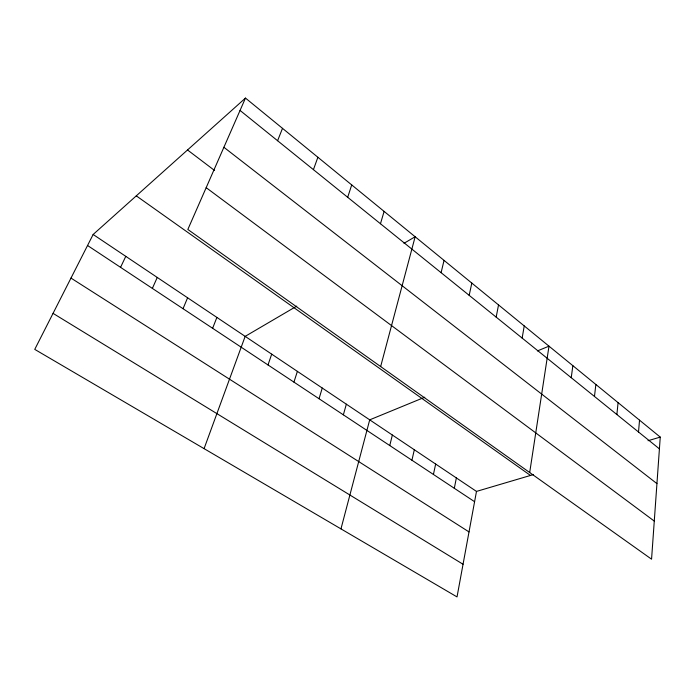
<?xml version="1.0" encoding="UTF-8"?>
<svg xmlns="http://www.w3.org/2000/svg" width="695" height="695" viewBox="0 0 695 695"><rect width="100%" height="100%" fill="white"/><g stroke="black" fill="none" stroke-linecap="round" stroke-linejoin="round"><path stroke-width="1.04" d="M660.25 437.103L651.562 559.188L187.841 229.463L245.474 98.082L660.25 437.103L648.018 440.717M638.514 432.003L639.53 420.162M616.882 414.541L618.081 402.631M594.468 396.454L595.867 384.483M571.238 377.706L572.854 365.666M529.694 472.53L548.998 346.162L537.409 350.923M522.145 338.083L524.239 325.929M533.473 474.572L476.483 491.417L457.023 596.918L34.75 349.385L93.147 234.476L245.474 98.082M496.169 317.129L498.532 304.914M454.313 488.272L456.363 477.934M433.428 474.45L435.652 464.051M469.177 295.34L471.818 283.082M411.927 460.22L414.324 449.752M441.099 272.683L444.044 260.382M389.765 445.547L392.354 435.027M340.967 528.878L369.705 419.849L424.767 397.219M380.652 366.56L415.141 236.76L403.995 243.293M343.356 414.828L346.353 404.195M380.469 223.755L384.109 211.393M319.04 398.73L322.254 388.045M293.933 382.111L297.39 371.373M347.691 197.302L351.722 184.922M268.001 364.945L271.702 354.155M313.428 169.65L317.884 157.27M204.078 448.64L245.161 336.371L296.756 306.13M212.627 328.292L216.883 317.415M277.592 140.729L282.509 128.349M183.037 308.702L187.598 297.781M152.37 288.399L157.252 277.444M120.556 267.34L125.786 256.351M53.055 313.367L463.052 564.262M70.986 278.087L469.012 531.918M87.544 245.491L474.589 501.703M93.147 234.476L476.483 491.417M136.281 195.851L530.485 475.458M206.18 187.667L654.273 521.085M187.52 149.972L214.59 170.501M223.894 147.279L656.94 483.616M240.053 110.436L659.416 448.866"/></g></svg>
